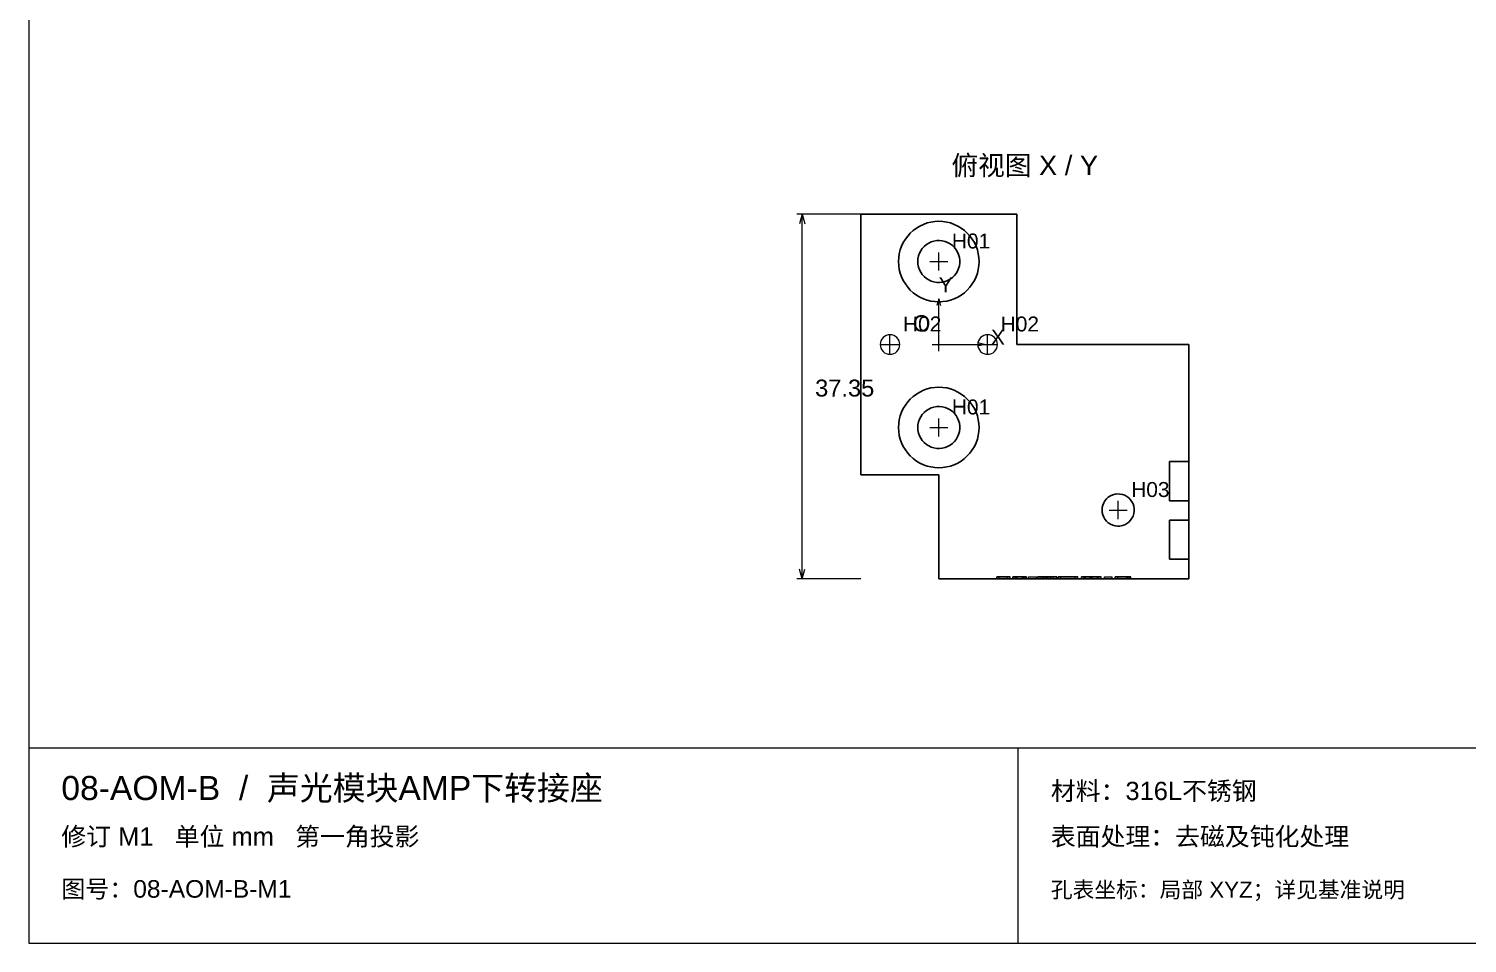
# Paper-space layout '01_三视图' of a CAD drawing. Header units: millimetres. Extents: x 8 to 450, y 8 to 289.
# Drawn here: x 8 to 229, y 8 to 148.5 of the extents above; entities that cross this region are included whole.
import ezdxf
from ezdxf.enums import TextEntityAlignment as Align

# ---------------------------------------------------------------- set-up
doc = ezdxf.new("R2010")
doc.units = ezdxf.units.MM
doc.linetypes.add('WP_HIDDEN', pattern=[2.3, 1.5, -0.8])
for name, color, linetype, lineweight in [('ANNOTATIONS', 7, 'CONTINUOUS', 18), ('HIDDEN', 7, 'WP_HIDDEN', 13), ('VISIBLE', 7, 'CONTINUOUS', 25)]:
    doc.layers.add(name, color=color, linetype=linetype, lineweight=lineweight)
doc.styles.add('CJK', font='Arial Unicode.ttf')

psp = doc.layouts.new('01_三视图')

# ---------------------------------------------------------------- linework, layer by layer
at = {"layer": 'ANNOTATIONS'}
for p, q in [((8, 289), (8, 8)), ((135.79, 120.01), (125.99, 120.01)), ((126.79, 120.01), (126.37, 118.51)), ((126.79, 63.99), (126.79, 120.01)), ((126.79, 120.01), (127.21, 118.51)), ((146.39, 112.74), (149.19, 112.74)), ((147.79, 111.34), (147.79, 114.14)), ((147.79, 106.99), (147.51, 105.99)), ((147.79, 99.99), (147.79, 106.99)), ((147.79, 106.99), (148.07, 105.99)), ((138.89, 99.99), (141.69, 99.99)), ((140.29, 98.59), (140.29, 101.39)), ((146.79, 99.99), (148.79, 99.99)), ((147.79, 98.99), (147.79, 100.99)), ((147.79, 99.99), (154.79, 99.99)), ((154.79, 99.99), (153.79, 100.27)), ((154.79, 99.99), (153.79, 99.71)), ((153.89, 99.99), (156.69, 99.99)), ((155.29, 98.59), (155.29, 101.39)), ((147.79, 85.84), (147.79, 88.64)), ((146.39, 87.24), (149.19, 87.24)), ((175.34, 73.16), (175.34, 75.96)), ((173.94, 74.56), (176.74, 74.56)), ((126.79, 63.99), (126.37, 65.49)), ((126.79, 63.99), (127.21, 65.49)), ((135.79, 63.99), (125.99, 63.99)), ((8, 38), (412, 38)), ((160, 8), (160, 38)), ((8, 8), (412, 8))]:
    psp.add_line(p, q, dxfattribs=at)
at = {"layer": 'HIDDEN'}
for points in [[(141.8, 99.99), (141.77, 100.28), (141.68, 100.56), (141.54, 100.83), (141.36, 101.05), (141.13, 101.24), (140.87, 101.38), (140.58, 101.47), (140.29, 101.5), (140, 101.47), (139.71, 101.38), (139.45, 101.24), (139.22, 101.05), (139.04, 100.83), (138.9, 100.56), (138.81, 100.28), (138.78, 99.99), (138.81, 99.69), (138.9, 99.41), (139.04, 99.15), (139.22, 98.92), (139.45, 98.73), (139.71, 98.59), (140, 98.51), (140.29, 98.48), (140.58, 98.51), (140.87, 98.59), (141.13, 98.73), (141.36, 98.92), (141.54, 99.15), (141.68, 99.41), (141.77, 99.69), (141.8, 99.99)], [(156.8, 99.99), (156.77, 100.28), (156.68, 100.56), (156.54, 100.83), (156.36, 101.05), (156.13, 101.24), (155.87, 101.38), (155.58, 101.47), (155.29, 101.5), (155, 101.47), (154.71, 101.38), (154.45, 101.24), (154.22, 101.05), (154.04, 100.83), (153.9, 100.56), (153.81, 100.28), (153.78, 99.99), (153.81, 99.69), (153.9, 99.41), (154.04, 99.15), (154.22, 98.92), (154.45, 98.73), (154.71, 98.59), (155, 98.51), (155.29, 98.48), (155.58, 98.51), (155.87, 98.59), (156.13, 98.73), (156.36, 98.92), (156.54, 99.15), (156.68, 99.41), (156.77, 99.69), (156.8, 99.99)], [(186.21, 63.99), (186.21, 99.99)], [(157, 64.29), (156.86, 64.29), (156.76, 64.29), (156.7, 64.29), (156.68, 64.29)], [(156.68, 63.99), (156.68, 64.29)], [(156.68, 64.29), (156.71, 64.29), (156.8, 64.29)], [(156.8, 64.29), (156.94, 64.29), (157.14, 64.29)], [(157.72, 64.29), (157.5, 64.29), (157.31, 64.29), (157.14, 64.29), (157, 64.29)], [(157.08, 64.29), (157.09, 64.29), (157.13, 64.29), (157.19, 64.29), (157.27, 64.29)], [(157.28, 64.29), (157.2, 64.29), (157.13, 64.29), (157.09, 64.29), (157.08, 64.29)], [(157.08, 63.99), (157.08, 64.29)], [(157.14, 64.29), (157.4, 64.29), (157.72, 64.29)], [(157.27, 64.29), (157.47, 64.29), (157.72, 64.29)], [(157.72, 64.29), (157.47, 64.29), (157.28, 64.29)], [(157.72, 64.29), (157.96, 64.29), (158.17, 64.29)], [(158.3, 64.29), (158.18, 64.29), (158.04, 64.29), (157.89, 64.29), (157.72, 64.29)], [(157.72, 64.29), (157.97, 64.29), (158.17, 64.29)], [(158.17, 64.29), (157.97, 64.29), (157.72, 64.29)], [(158.17, 64.29), (158.35, 64.29), (158.49, 64.29)], [(158.17, 64.29), (158.25, 64.29), (158.31, 64.29), (158.35, 64.29), (158.36, 64.29)], [(158.64, 64.29), (158.5, 64.29), (158.3, 64.29)], [(158.36, 63.99), (158.36, 64.29)], [(158.49, 64.29), (158.6, 64.29), (158.69, 64.29)], [(158.76, 64.29), (158.73, 64.29), (158.64, 64.29)], [(158.69, 64.29), (158.74, 64.29), (158.76, 64.29)], [(158.76, 63.99), (158.76, 64.29)], [(159.44, 64.29), (159.32, 64.29), (159.23, 64.29), (159.17, 64.29), (159.15, 64.29)], [(159.15, 63.99), (159.15, 64.29)], [(159.15, 64.29), (159.16, 64.29), (159.19, 64.29), (159.24, 64.29), (159.31, 64.29)], [(159.28, 63.99), (159.28, 64.29)], [(159.28, 64.29), (159.3, 64.29), (159.34, 64.29), (159.42, 64.29), (159.53, 64.29)], [(159.4, 64.29), (159.31, 64.29), (159.28, 64.29)], [(159.31, 64.29), (159.4, 64.29), (159.5, 64.29), (159.62, 64.29), (159.76, 64.29)], [(159.76, 64.29), (159.65, 64.29), (159.55, 64.29), (159.47, 64.29), (159.4, 64.29)], [(160.2, 64.29), (159.98, 64.29), (159.78, 64.29), (159.6, 64.29), (159.44, 64.29)], [(159.53, 64.29), (159.67, 64.29), (159.82, 64.29), (160, 64.29), (160.2, 64.29)], [(159.56, 64.29), (159.58, 64.29), (159.63, 64.29)], [(159.74, 64.29), (159.66, 64.29), (159.6, 64.29), (159.57, 64.29), (159.56, 64.29)], [(159.56, 63.99), (159.56, 64.29)], [(159.63, 64.29), (159.73, 64.29), (159.87, 64.29)], [(159.68, 64.29), (159.69, 64.29), (159.72, 64.29), (159.76, 64.29), (159.83, 64.29)], [(159.83, 64.29), (159.76, 64.29), (159.72, 64.29), (159.69, 64.29), (159.68, 64.29)], [(159.68, 63.99), (159.68, 64.29)], [(160.2, 64.29), (159.94, 64.29), (159.74, 64.29)], [(159.76, 63.99), (159.76, 64.29)], [(159.83, 64.29), (159.99, 64.29), (160.21, 64.29)], [(160.2, 64.29), (160, 64.29), (159.83, 64.29)], [(159.87, 64.29), (160.21, 64.29)], [(160.2, 64.29), (160.4, 64.29), (160.57, 64.29), (160.73, 64.29), (160.87, 64.29)], [(160.97, 64.29), (160.81, 64.29), (160.63, 64.29), (160.43, 64.29), (160.2, 64.29)], [(160.57, 64.29), (160.41, 64.29), (160.2, 64.29)], [(160.67, 64.29), (160.45, 64.29), (160.2, 64.29)], [(160.21, 64.29), (160.41, 64.29), (160.58, 64.29)], [(160.21, 64.29), (160.46, 64.29), (160.67, 64.29)], [(160.72, 64.29), (160.71, 64.29), (160.68, 64.29), (160.64, 64.29), (160.57, 64.29)], [(160.58, 64.29), (160.64, 64.29), (160.69, 64.29), (160.71, 64.29), (160.72, 64.29)], [(161.01, 64.29), (160.94, 64.29), (160.86, 64.29), (160.77, 64.29), (160.65, 64.29)], [(160.65, 63.99), (160.65, 64.29)], [(160.65, 64.29), (160.79, 64.29), (160.91, 64.29), (161.02, 64.29), (161.1, 64.29)], [(160.67, 64.29), (160.75, 64.29), (160.81, 64.29), (160.84, 64.29), (160.85, 64.29)], [(160.85, 64.29), (160.84, 64.29), (160.81, 64.29), (160.75, 64.29), (160.67, 64.29)], [(160.72, 63.99), (160.72, 64.29)], [(160.85, 63.99), (160.85, 64.29)], [(160.87, 64.29), (160.98, 64.29), (161.06, 64.29), (161.11, 64.29), (161.12, 64.29)], [(161.25, 64.29), (161.24, 64.29), (161.18, 64.29), (161.09, 64.29), (160.97, 64.29)], [(161.12, 64.29), (161.09, 64.29), (161.01, 64.29)], [(161.1, 64.29), (161.17, 64.29), (161.22, 64.29), (161.24, 64.29), (161.25, 64.29)], [(161.12, 63.99), (161.12, 64.29)], [(161.25, 63.99), (161.25, 64.29)], [(161.59, 63.99), (161.59, 64.29)], [(161.59, 64.29), (162.79, 64.29)], [(162.79, 63.99), (162.79, 64.29)], [(163.38, 64.29), (162.93, 64.29)], [(162.93, 63.99), (162.93, 64.29)], [(162.93, 64.29), (164.15, 64.29)], [(163.73, 64.29), (163.38, 64.29)], [(163.38, 63.99), (163.38, 64.29)], [(165.06, 64.29), (163.73, 64.29)], [(163.73, 63.99), (163.73, 64.29)], [(164.2, 64.29), (163.85, 64.29)], [(163.85, 64.29), (164.93, 64.29)], [(163.85, 63.99), (163.85, 64.29)], [(164.15, 63.99), (164.15, 64.29)], [(164.15, 64.29), (164.61, 64.29)], [(164.37, 64.29), (164.3, 64.29), (164.2, 64.29)], [(164.6, 64.29), (164.46, 64.29), (164.37, 64.29)], [(164.37, 63.99), (164.37, 64.29)], [(164.93, 64.29), (164.6, 64.29)], [(164.61, 63.99), (164.61, 64.29)], [(164.61, 64.29), (165.91, 64.29)], [(164.93, 63.99), (164.93, 64.29)], [(165.43, 64.29), (165.06, 64.29)], [(165.06, 63.99), (165.06, 64.29)], [(165.91, 64.29), (165.43, 64.29)], [(165.43, 63.99), (165.43, 64.29)], [(165.91, 63.99), (165.91, 64.29)], [(166.3, 64.29), (166.22, 64.29), (166.17, 64.29), (166.13, 64.29), (166.12, 64.29)], [(166.12, 63.99), (166.12, 64.29)], [(166.12, 64.29), (166.15, 64.29), (166.23, 64.29), (166.36, 64.29), (166.55, 64.29)], [(166.84, 64.29), (166.67, 64.29), (166.53, 64.29), (166.41, 64.29), (166.3, 64.29)], [(166.55, 64.29), (166.78, 64.29), (167.04, 64.29), (167.33, 64.29), (167.65, 64.29)], [(166.56, 64.29), (166.58, 64.29), (166.63, 64.29), (166.73, 64.29), (166.87, 64.29)], [(166.88, 64.29), (166.74, 64.29), (166.64, 64.29), (166.58, 64.29), (166.56, 64.29)], [(166.56, 63.99), (166.56, 64.29)], [(167.65, 64.29), (167.22, 64.29), (166.84, 64.29)], [(166.87, 64.29), (167.03, 64.29), (167.22, 64.29), (167.42, 64.29), (167.64, 64.29)], [(167.65, 64.29), (167.43, 64.29), (167.23, 64.29), (167.05, 64.29), (166.88, 64.29)], [(167.64, 64.29), (167.87, 64.29), (168.08, 64.29), (168.26, 64.29), (168.43, 64.29)], [(167.65, 64.29), (168.07, 64.29), (168.44, 64.29)], [(168.42, 64.29), (168.05, 64.29), (167.65, 64.29)], [(168.22, 64.29), (167.95, 64.29), (167.65, 64.29)], [(168.6, 64.29), (168.53, 64.29), (168.44, 64.29), (168.34, 64.29), (168.22, 64.29)], [(168.97, 64.29), (168.87, 64.29), (168.74, 64.29), (168.59, 64.29), (168.42, 64.29)], [(168.43, 64.29), (168.56, 64.29), (168.66, 64.29), (168.72, 64.29), (168.74, 64.29)], [(168.44, 64.29), (168.61, 64.29), (168.76, 64.29), (168.88, 64.29), (168.98, 64.29)], [(168.74, 64.29), (168.73, 64.29), (168.7, 64.29), (168.66, 64.29), (168.6, 64.29)], [(168.74, 63.99), (168.74, 64.29)], [(169.17, 64.29), (169.16, 64.29), (169.12, 64.29), (169.06, 64.29), (168.97, 64.29)], [(168.98, 64.29), (169.07, 64.29), (169.12, 64.29), (169.16, 64.29), (169.17, 64.29)], [(169.17, 63.99), (169.17, 64.29)], [(169.7, 63.99), (169.7, 64.29)], [(169.7, 64.29), (170.34, 64.29)], [(170.11, 64.29), (169.7, 64.29)], [(171.03, 64.29), (170.11, 64.29)], [(170.11, 63.99), (170.11, 64.29)], [(170.34, 63.99), (170.34, 64.29)], [(170.34, 64.29), (171.09, 64.29)], [(171.41, 64.29), (171.03, 64.29)], [(171.03, 63.99), (171.03, 64.29)], [(171.09, 64.29), (171.18, 64.29), (171.24, 64.29)], [(171.24, 63.99), (171.24, 64.29)], [(171.24, 64.29), (171.31, 64.29), (171.41, 64.29)], [(171.41, 64.29), (172.18, 64.29)], [(172.34, 64.29), (171.41, 64.29)], [(171.41, 63.99), (171.41, 64.29)], [(172.18, 63.99), (172.18, 64.29)], [(172.18, 64.29), (172.74, 64.29)], [(172.74, 64.29), (172.34, 64.29)], [(172.34, 63.99), (172.34, 64.29)], [(172.74, 63.99), (172.74, 64.29)], [(173.22, 63.99), (173.22, 64.29)], [(173.22, 64.29), (174.43, 64.29)], [(174.43, 63.99), (174.43, 64.29)], [(174.89, 63.99), (174.89, 64.29)], [(174.89, 64.29), (176.09, 64.29)], [(176.11, 64.29), (174.89, 64.29)], [(175.31, 64.29), (176, 64.29)], [(175.95, 64.29), (175.31, 64.29)], [(175.31, 64.29), (176.11, 64.29)], [(176.05, 64.29), (175.31, 64.29)], [(175.31, 63.99), (175.31, 64.29)], [(176.44, 64.29), (176.35, 64.29), (176.24, 64.29), (176.11, 64.29), (175.95, 64.29)], [(176, 64.29), (176.13, 64.29), (176.24, 64.29), (176.33, 64.29), (176.41, 64.29)], [(176.52, 64.29), (176.43, 64.29), (176.32, 64.29), (176.19, 64.29), (176.05, 64.29)], [(176.09, 64.29), (176.26, 64.29), (176.42, 64.29), (176.55, 64.29), (176.67, 64.29)], [(176.62, 64.29), (176.39, 64.29), (176.11, 64.29)], [(176.11, 64.29), (176.2, 64.29), (176.28, 64.29), (176.35, 64.29), (176.39, 64.29)], [(176.39, 64.29), (176.53, 64.29), (176.64, 64.29)], [(176.41, 64.29), (176.55, 64.29), (176.65, 64.29)], [(176.65, 64.29), (176.56, 64.29), (176.44, 64.29)], [(176.77, 64.29), (176.66, 64.29), (176.52, 64.29)], [(176.97, 64.29), (176.81, 64.29), (176.62, 64.29)], [(176.64, 64.29), (176.73, 64.29), (176.8, 64.29)], [(176.65, 64.29), (176.71, 64.29), (176.73, 64.29)], [(176.73, 64.29), (176.71, 64.29), (176.65, 64.29)], [(176.67, 64.29), (176.87, 64.29), (177.02, 64.29)], [(177.03, 64.29), (176.9, 64.29), (176.7, 64.29)], [(176.7, 63.99), (176.7, 64.29)], [(176.7, 64.29), (176.84, 64.29), (176.96, 64.29), (177.06, 64.29), (177.14, 64.29)], [(176.73, 63.99), (176.73, 64.29)], [(176.86, 64.29), (176.84, 64.29), (176.77, 64.29)], [(176.8, 64.29), (176.85, 64.29), (176.86, 64.29)], [(176.86, 63.99), (176.86, 64.29)], [(177.21, 64.29), (177.1, 64.29), (176.97, 64.29)], [(177.02, 64.29), (177.07, 64.29), (177.11, 64.29), (177.14, 64.29), (177.15, 64.29)], [(177.15, 64.29), (177.12, 64.29), (177.03, 64.29)], [(177.14, 64.29), (177.21, 64.29), (177.26, 64.29), (177.29, 64.29), (177.3, 64.29)], [(177.15, 63.99), (177.15, 64.29)], [(177.3, 64.29), (177.28, 64.29), (177.21, 64.29)], [(177.3, 63.99), (177.3, 64.29)], [(156.8, 63.99), (156.74, 63.99), (156.71, 63.99), (156.68, 63.99)], [(156.68, 63.99), (156.7, 63.99), (156.75, 63.99), (156.85, 63.99), (157, 63.99)], [(157.14, 63.99), (156.94, 63.99), (156.8, 63.99)], [(157, 63.99), (157.14, 63.99), (157.31, 63.99), (157.5, 63.99), (157.72, 63.99)], [(157.27, 63.99), (157.18, 63.99), (157.12, 63.99), (157.09, 63.99), (157.08, 63.99)], [(157.08, 63.99), (157.09, 63.99), (157.13, 63.99), (157.19, 63.99), (157.28, 63.99)], [(157.72, 63.99), (157.4, 63.99), (157.14, 63.99)], [(157.72, 63.99), (157.47, 63.99), (157.27, 63.99)], [(157.28, 63.99), (157.47, 63.99), (157.72, 63.99)], [(157.72, 63.99), (158.04, 63.99), (158.18, 63.99), (158.3, 63.99)], [(158.17, 63.99), (157.96, 63.99), (157.72, 63.99)], [(158.17, 63.99), (157.97, 63.99), (157.72, 63.99)], [(157.72, 63.99), (157.97, 63.99), (158.17, 63.99)], [(158.49, 63.99), (158.35, 63.99), (158.17, 63.99)], [(158.36, 63.99), (158.35, 63.99), (158.32, 63.99), (158.26, 63.99), (158.17, 63.99)], [(158.17, 63.99), (158.26, 63.99), (158.32, 63.99), (158.35, 63.99), (158.36, 63.99)], [(158.3, 63.99), (158.41, 63.99), (158.5, 63.99), (158.64, 63.99)], [(158.69, 63.99), (158.6, 63.99), (158.49, 63.99)], [(158.64, 63.99), (158.7, 63.99), (158.73, 63.99), (158.76, 63.99)], [(158.76, 63.99), (158.74, 63.99), (158.69, 63.99)], [(159.31, 63.99), (159.24, 63.99), (159.19, 63.99), (159.16, 63.99), (159.15, 63.99)], [(159.15, 63.99), (159.17, 63.99), (159.23, 63.99), (159.32, 63.99), (159.44, 63.99)], [(159.53, 63.99), (159.42, 63.99), (159.34, 63.99), (159.3, 63.99), (159.28, 63.99)], [(159.28, 63.99), (159.31, 63.99), (159.4, 63.99)], [(159.76, 63.99), (159.62, 63.99), (159.5, 63.99), (159.4, 63.99), (159.31, 63.99)], [(159.4, 63.99), (159.47, 63.99), (159.55, 63.99), (159.76, 63.99)], [(159.44, 63.99), (159.6, 63.99), (159.78, 63.99), (159.98, 63.99), (160.2, 63.99)], [(160.2, 63.99), (160, 63.99), (159.83, 63.99), (159.67, 63.99), (159.53, 63.99)], [(159.63, 63.99), (159.58, 63.99), (159.56, 63.99)], [(159.56, 63.99), (159.57, 63.99), (159.6, 63.99), (159.66, 63.99), (159.74, 63.99)], [(159.87, 63.99), (159.73, 63.99), (159.63, 63.99)], [(159.83, 63.99), (159.76, 63.99), (159.72, 63.99), (159.69, 63.99), (159.68, 63.99)], [(159.68, 63.99), (159.69, 63.99), (159.72, 63.99), (159.76, 63.99), (159.83, 63.99)], [(159.74, 63.99), (159.94, 63.99), (160.2, 63.99)], [(160.21, 63.99), (160, 63.99), (159.83, 63.99)], [(159.83, 63.99), (160, 63.99), (160.2, 63.99)], [(160.21, 63.99), (159.87, 63.99)], [(160.2, 63.99), (160.42, 63.99), (160.63, 63.99), (160.81, 63.99), (160.97, 63.99)], [(160.87, 63.99), (160.73, 63.99), (160.57, 63.99), (160.39, 63.99), (160.2, 63.99)], [(160.2, 63.99), (160.41, 63.99), (160.57, 63.99)], [(160.2, 63.99), (160.45, 63.99), (160.67, 63.99)], [(160.58, 63.99), (160.41, 63.99), (160.21, 63.99)], [(160.67, 63.99), (160.46, 63.99), (160.21, 63.99)], [(160.57, 63.99), (160.64, 63.99), (160.68, 63.99), (160.71, 63.99), (160.72, 63.99)], [(160.72, 63.99), (160.71, 63.99), (160.69, 63.99), (160.64, 63.99), (160.58, 63.99)], [(161.1, 63.99), (161.02, 63.99), (160.91, 63.99), (160.79, 63.99), (160.65, 63.99)], [(160.65, 63.99), (160.86, 63.99), (160.94, 63.99), (161.01, 63.99)], [(160.85, 63.99), (160.84, 63.99), (160.81, 63.99), (160.75, 63.99), (160.67, 63.99)], [(160.67, 63.99), (160.75, 63.99), (160.81, 63.99), (160.84, 63.99), (160.85, 63.99)], [(161.12, 63.99), (161.11, 63.99), (161.06, 63.99), (160.98, 63.99), (160.87, 63.99)], [(160.97, 63.99), (161.09, 63.99), (161.18, 63.99), (161.24, 63.99), (161.25, 63.99)], [(161.01, 63.99), (161.09, 63.99), (161.12, 63.99)], [(161.25, 63.99), (161.24, 63.99), (161.22, 63.99), (161.17, 63.99), (161.1, 63.99)], [(162.79, 63.99), (161.59, 63.99)], [(164.15, 63.99), (162.93, 63.99)], [(162.93, 63.99), (163.38, 63.99)], [(163.38, 63.99), (163.73, 63.99)], [(163.73, 63.99), (165.06, 63.99)], [(163.85, 63.99), (164.2, 63.99)], [(164.93, 63.99), (163.85, 63.99)], [(164.61, 63.99), (164.15, 63.99)], [(164.2, 63.99), (164.3, 63.99), (164.37, 63.99)], [(164.37, 63.99), (164.47, 63.99), (164.6, 63.99)], [(164.6, 63.99), (164.93, 63.99)], [(165.91, 63.99), (164.61, 63.99)], [(165.06, 63.99), (165.43, 63.99)], [(165.43, 63.99), (165.91, 63.99)], [(166.55, 63.99), (166.35, 63.99), (166.22, 63.99), (166.14, 63.99), (166.12, 63.99)], [(166.12, 63.99), (166.13, 63.99), (166.17, 63.99), (166.22, 63.99), (166.3, 63.99)], [(166.3, 63.99), (166.41, 63.99), (166.53, 63.99), (166.67, 63.99), (166.84, 63.99)], [(167.65, 63.99), (167.33, 63.99), (167.04, 63.99), (166.78, 63.99), (166.55, 63.99)], [(166.87, 63.99), (166.73, 63.99), (166.63, 63.99), (166.57, 63.99), (166.56, 63.99)], [(166.56, 63.99), (166.57, 63.99), (166.63, 63.99), (166.73, 63.99), (166.88, 63.99)], [(166.84, 63.99), (167.22, 63.99), (167.65, 63.99)], [(167.64, 63.99), (167.42, 63.99), (167.22, 63.99), (167.03, 63.99), (166.87, 63.99)], [(166.88, 63.99), (167.05, 63.99), (167.23, 63.99), (167.65, 63.99)], [(168.43, 63.99), (168.26, 63.99), (168.08, 63.99), (167.87, 63.99), (167.64, 63.99)], [(168.44, 63.99), (168.07, 63.99), (167.65, 63.99)], [(167.65, 63.99), (168.05, 63.99), (168.42, 63.99)], [(167.65, 63.99), (167.95, 63.99), (168.22, 63.99)], [(168.22, 63.99), (168.34, 63.99), (168.44, 63.99), (168.53, 63.99), (168.6, 63.99)], [(168.42, 63.99), (168.59, 63.99), (168.74, 63.99), (168.87, 63.99), (168.97, 63.99)], [(168.74, 63.99), (168.72, 63.99), (168.66, 63.99), (168.57, 63.99), (168.43, 63.99)], [(168.98, 63.99), (168.88, 63.99), (168.76, 63.99), (168.61, 63.99), (168.44, 63.99)], [(168.6, 63.99), (168.66, 63.99), (168.7, 63.99), (168.73, 63.99), (168.74, 63.99)], [(168.97, 63.99), (169.06, 63.99), (169.12, 63.99), (169.16, 63.99), (169.17, 63.99)], [(169.17, 63.99), (169.16, 63.99), (169.12, 63.99), (169.07, 63.99), (168.98, 63.99)], [(170.34, 63.99), (169.7, 63.99)], [(169.7, 63.99), (170.11, 63.99)], [(170.11, 63.99), (171.03, 63.99)], [(171.09, 63.99), (170.34, 63.99)], [(171.03, 63.99), (171.41, 63.99)], [(171.24, 63.99), (171.18, 63.99), (171.09, 63.99)], [(171.41, 63.99), (171.31, 63.99), (171.24, 63.99)], [(171.41, 63.99), (172.34, 63.99)], [(172.18, 63.99), (171.41, 63.99)], [(172.74, 63.99), (172.18, 63.99)], [(172.34, 63.99), (172.74, 63.99)], [(174.43, 63.99), (173.22, 63.99)], [(176.09, 63.99), (174.89, 63.99)], [(174.89, 63.99), (176.11, 63.99)], [(176, 63.99), (175.31, 63.99)], [(175.31, 63.99), (175.95, 63.99)], [(176.11, 63.99), (175.31, 63.99)], [(175.31, 63.99), (176.05, 63.99)], [(175.95, 63.99), (176.11, 63.99), (176.24, 63.99), (176.35, 63.99), (176.44, 63.99)], [(176.41, 63.99), (176.33, 63.99), (176.24, 63.99), (176.13, 63.99), (176, 63.99)], [(176.05, 63.99), (176.19, 63.99), (176.32, 63.99), (176.43, 63.99), (176.52, 63.99)], [(176.67, 63.99), (176.55, 63.99), (176.41, 63.99), (176.09, 63.99)], [(176.11, 63.99), (176.39, 63.99), (176.62, 63.99)], [(176.39, 63.99), (176.35, 63.99), (176.28, 63.99), (176.11, 63.99)], [(176.64, 63.99), (176.53, 63.99), (176.39, 63.99)], [(176.65, 63.99), (176.55, 63.99), (176.41, 63.99)], [(176.44, 63.99), (176.56, 63.99), (176.65, 63.99)], [(176.52, 63.99), (176.66, 63.99), (176.77, 63.99)], [(176.62, 63.99), (176.81, 63.99), (176.97, 63.99)], [(176.8, 63.99), (176.73, 63.99), (176.64, 63.99)], [(176.73, 63.99), (176.71, 63.99), (176.65, 63.99)], [(176.65, 63.99), (176.71, 63.99), (176.73, 63.99)], [(177.02, 63.99), (176.87, 63.99), (176.67, 63.99)], [(177.14, 63.99), (177.06, 63.99), (176.95, 63.99), (176.83, 63.99), (176.7, 63.99)], [(176.7, 63.99), (176.89, 63.99), (177.03, 63.99)], [(176.77, 63.99), (176.84, 63.99), (176.86, 63.99)], [(176.86, 63.99), (176.85, 63.99), (176.8, 63.99)], [(176.97, 63.99), (177.1, 63.99), (177.21, 63.99)], [(177.15, 63.99), (177.14, 63.99), (177.11, 63.99), (177.07, 63.99), (177.02, 63.99)], [(177.03, 63.99), (177.12, 63.99), (177.15, 63.99)], [(177.3, 63.99), (177.29, 63.99), (177.26, 63.99), (177.21, 63.99), (177.14, 63.99)], [(177.21, 63.99), (177.28, 63.99), (177.3, 63.99)]]:
    psp.add_lwpolyline(points, dxfattribs=at)
at = {"layer": 'VISIBLE'}
for points in [[(135.79, 79.96), (135.79, 120.01)], [(135.79, 120.01), (159.79, 120.01)], [(159.79, 99.99), (159.79, 120.01)], [(141.6, 112.74), (141.63, 113.34), (141.72, 113.94), (141.87, 114.53), (142.07, 115.11), (142.33, 115.65), (142.65, 116.18), (143.01, 116.66), (143.41, 117.11), (143.86, 117.52), (144.35, 117.88), (144.87, 118.19), (145.42, 118.45), (145.99, 118.66), (146.58, 118.81), (147.18, 118.9), (147.79, 118.92), (148.4, 118.9), (149, 118.81), (149.59, 118.66), (150.16, 118.45), (150.71, 118.19), (151.23, 117.88), (151.72, 117.52), (152.16, 117.11), (152.57, 116.66), (152.93, 116.18), (153.25, 115.65), (153.51, 115.11), (153.71, 114.53), (153.86, 113.94), (153.95, 113.34), (153.98, 112.74), (153.95, 112.13), (153.86, 111.53), (153.71, 110.94), (153.51, 110.37), (153.25, 109.82), (152.93, 109.3), (152.57, 108.81), (152.16, 108.36), (151.72, 107.95), (151.23, 107.59), (150.71, 107.28), (150.16, 107.02), (149.59, 106.82), (149, 106.67), (148.4, 106.58), (147.79, 106.55), (147.18, 106.58), (146.58, 106.67), (145.99, 106.82), (145.42, 107.02), (144.87, 107.28), (144.35, 107.59), (143.86, 107.95), (143.41, 108.36), (143.01, 108.81), (142.65, 109.3), (142.33, 109.82), (142.07, 110.37), (141.87, 110.94), (141.72, 111.53), (141.63, 112.13), (141.6, 112.74)], [(144.56, 112.74), (144.59, 113.17), (144.68, 113.59), (144.82, 114), (145.01, 114.38), (145.26, 114.74), (145.55, 115.06), (145.88, 115.33), (146.24, 115.57), (146.63, 115.75), (147.04, 115.87), (147.47, 115.95), (147.9, 115.96), (148.33, 115.92), (148.75, 115.82), (149.15, 115.66), (149.53, 115.46), (149.87, 115.2), (150.18, 114.9), (150.45, 114.56), (150.67, 114.19), (150.84, 113.8), (150.95, 113.38), (151.01, 112.95), (151.01, 112.52), (150.95, 112.1), (150.84, 111.68), (150.67, 111.28), (150.45, 110.91), (150.18, 110.57), (149.87, 110.27), (149.53, 110.02), (149.15, 109.81), (148.75, 109.66), (148.33, 109.56), (147.9, 109.51), (147.47, 109.53), (147.04, 109.6), (146.63, 109.73), (146.24, 109.91), (145.88, 110.14), (145.55, 110.42), (145.26, 110.74), (145.01, 111.09), (144.82, 111.48), (144.68, 111.89), (144.59, 112.31), (144.56, 112.74)], [(159.79, 99.99), (186.21, 99.99)], [(186.21, 81.99), (186.21, 99.99)], [(141.6, 87.24), (141.63, 87.84), (141.72, 88.44), (141.87, 89.03), (142.07, 89.61), (142.33, 90.15), (142.65, 90.68), (143.01, 91.16), (143.41, 91.61), (143.86, 92.02), (144.35, 92.38), (144.87, 92.69), (145.42, 92.95), (145.99, 93.16), (146.58, 93.31), (147.18, 93.4), (147.79, 93.42), (148.4, 93.4), (149, 93.31), (149.59, 93.16), (150.16, 92.95), (150.71, 92.69), (151.23, 92.38), (151.72, 92.02), (152.16, 91.61), (152.57, 91.16), (152.93, 90.68), (153.25, 90.15), (153.51, 89.61), (153.71, 89.03), (153.86, 88.44), (153.95, 87.84), (153.98, 87.24), (153.95, 86.63), (153.86, 86.03), (153.71, 85.44), (153.51, 84.87), (153.25, 84.32), (152.93, 83.8), (152.57, 83.31), (152.16, 82.86), (151.72, 82.45), (151.23, 82.09), (150.71, 81.78), (150.16, 81.52), (149.59, 81.32), (149, 81.17), (148.4, 81.08), (147.79, 81.05), (147.18, 81.08), (146.58, 81.17), (145.99, 81.32), (145.42, 81.52), (144.87, 81.78), (144.35, 82.09), (143.86, 82.45), (143.41, 82.86), (143.01, 83.31), (142.65, 83.8), (142.33, 84.32), (142.07, 84.87), (141.87, 85.44), (141.72, 86.03), (141.63, 86.63), (141.6, 87.24)], [(144.56, 87.24), (144.59, 87.67), (144.68, 88.09), (144.82, 88.5), (145.01, 88.88), (145.26, 89.24), (145.55, 89.56), (145.88, 89.83), (146.24, 90.07), (146.63, 90.25), (147.04, 90.37), (147.47, 90.45), (147.9, 90.46), (148.33, 90.42), (148.75, 90.32), (149.15, 90.16), (149.53, 89.96), (149.87, 89.7), (150.18, 89.4), (150.45, 89.06), (150.67, 88.69), (150.84, 88.3), (150.95, 87.88), (151.01, 87.45), (151.01, 87.02), (150.95, 86.6), (150.84, 86.18), (150.67, 85.78), (150.45, 85.41), (150.18, 85.07), (149.87, 84.77), (149.53, 84.52), (149.15, 84.31), (148.75, 84.16), (148.33, 84.06), (147.9, 84.01), (147.47, 84.03), (147.04, 84.1), (146.63, 84.23), (146.24, 84.41), (145.88, 84.64), (145.55, 84.92), (145.26, 85.24), (145.01, 85.59), (144.82, 85.98), (144.68, 86.39), (144.59, 86.81), (144.56, 87.24)], [(183.21, 81.99), (186.21, 81.99)], [(183.21, 75.99), (183.21, 81.99)], [(186.21, 75.99), (186.21, 81.99)], [(135.79, 79.96), (147.79, 79.96)], [(147.79, 63.99), (147.79, 79.96)], [(172.86, 74.56), (172.89, 74.94), (172.98, 75.31), (173.12, 75.66), (173.31, 75.99), (173.55, 76.28), (173.83, 76.53), (174.15, 76.74), (174.5, 76.89), (174.86, 76.99), (175.24, 77.04), (175.62, 77.02), (175.99, 76.95), (176.35, 76.82), (176.68, 76.64), (176.98, 76.41), (177.24, 76.14), (177.46, 75.83), (177.63, 75.49), (177.75, 75.13), (177.8, 74.75), (177.8, 74.37), (177.75, 74), (177.63, 73.64), (177.46, 73.3), (177.24, 72.99), (176.98, 72.71), (176.68, 72.49), (176.35, 72.3), (175.99, 72.18), (175.62, 72.1), (175.24, 72.09), (174.86, 72.13), (174.5, 72.23), (174.15, 72.39), (173.83, 72.59), (173.55, 72.85), (173.31, 73.14), (173.12, 73.46), (172.98, 73.82), (172.89, 74.18), (172.86, 74.56)], [(183.21, 75.99), (186.21, 75.99)], [(186.21, 72.99), (186.21, 75.99)], [(183.21, 72.99), (186.21, 72.99)], [(183.21, 66.99), (183.21, 72.99)], [(186.21, 66.99), (186.21, 72.99)], [(183.21, 66.99), (186.21, 66.99)], [(186.21, 63.99), (186.21, 66.99)], [(147.79, 63.99), (186.21, 63.99)]]:
    psp.add_lwpolyline(points, dxfattribs=at)

# ---------------------------------------------------------------- texts
at = {"layer": 'ANNOTATIONS', "style": 'CJK'}
psp.add_text('俯视图 X / Y', height=3, dxfattribs=at).set_placement((161, 126.01), align=Align.CENTER)
for s, height, p in [('H01', 2.3, (149.79, 114.74)), ('Y', 2.3, (147.79, 107.99)), ('H02', 2.3, (142.29, 101.99)), ('O', 2.5, (143.79, 101.99)), ('H02', 2.3, (157.29, 101.99)), ('X', 2.3, (155.79, 99.99)), ('37.35', 2.6, (128.79, 92)), ('H01', 2.3, (149.79, 89.24)), ('H03', 2.3, (177.34, 76.56)), ('08-AOM-B  /  声光模块AMP下转接座', 3.7, (13, 30)), ('材料：316L不锈钢', 2.8, (165, 30)), ('修订 M1   单位 mm   第一角投影', 2.8, (13, 23)), ('表面处理：去磁及钝化处理', 2.8, (165, 23)), ('图号：08-AOM-B-M1', 2.7, (13, 15)), ('孔表坐标：局部 XYZ；详见基准说明', 2.45, (165, 15))]:
    psp.add_text(s, height=height, dxfattribs=at).set_placement(p)

doc.saveas('drawing.dxf')
